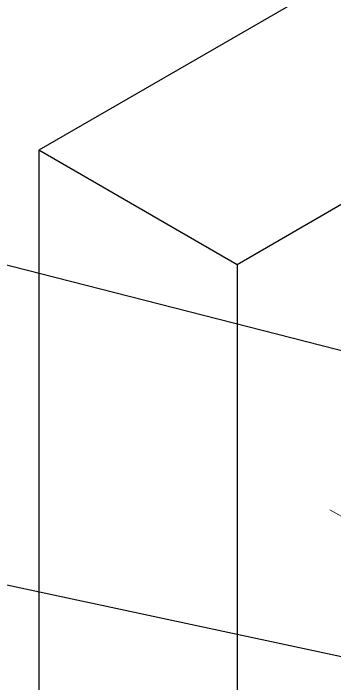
# Model space of a CAD drawing. Header units: millimetres. Extents: x 15 to 1274, y -314 to 292.
# Drawn here: x 117.5 to 149.3, y 153 to 219.4 of the extents above; entities that cross this region are included whole.
import ezdxf

# ---------------------------------------------------------------- set-up
doc = ezdxf.new("R2010")
doc.units = ezdxf.units.MM
doc.linetypes.add('CENTERX2', pattern=[20.32, 12.7, -2.54, 2.54, -2.54])
doc.layers.add('BOLD', color=7, linetype='Continuous', lineweight=25)
doc.dimstyles.new('SLDDIMSTYLE0', dxfattribs={"dimtxt": 2.5, "dimasz": 0.651282, "dimexe": 0, "dimexo": 0.625, "dimgap": 0, "dimtad": 1, "dimdec": 0, "dimrnd": 1e-09, "dimtxsty": 'Standard', "dimblk1": 'DOT', "dimblk2": 'DOT', "dimsah": 1, "dimcen": 2.5, "dimazin": 3, "dimtfac": 0.651282, "dimtdec": 0, "dimtmove": 0, "dimatfit": 3, "dimldrblk": 'DOT', "dimfrac": 2})

# ---------------------------------------------------------------- blocks, each defined once
blk = doc.blocks.new('_Dot')
at = {"color": 0, "linetype": 'ByBlock', "lineweight": -2}
blk.add_line((-0.5, 0), (-1, 0), dxfattribs=at)
at = {"color": 0, "linetype": 'ByBlock', "const_width": 0.5}
blk.add_lwpolyline([(-0.25, 0, 1), (0.25, 0, 1)], format="xyb", close=True, dxfattribs=at)

msp = doc.modelspace()

# ---------------------------------------------------------------- linework, layer by layer
at = {"color": 7, "linetype": 'Continuous', "lineweight": 25}
for p, q in [((190.739, 246.66), (120.029, 205.84)), ((210.397, 235.312), (139.686, 194.492)), ((139.686, 194.492), (120.029, 205.84)), ((120.029, 205.84), (120.029, 69.75)), ((139.686, 194.492), (139.686, 58.402))]:
    msp.add_line(p, q, dxfattribs=at)
at = {"layer": 'BOLD', "linetype": 'CENTERX2', "lineweight": 18}
msp.add_line((152.718, 168.007), (148.877, 170.224), dxfattribs=at)

# ---------------------------------------------------------------- leaders
at = {"layer": 'BOLD'}
for points in [[(160.182, 183.347), (93.207, 200.506)], [(174.905, 150.338), (95.132, 167.404)]]:
    msp.add_leader(points, dimstyle='SLDDIMSTYLE0', dxfattribs=at)

doc.saveas('drawing.dxf')
